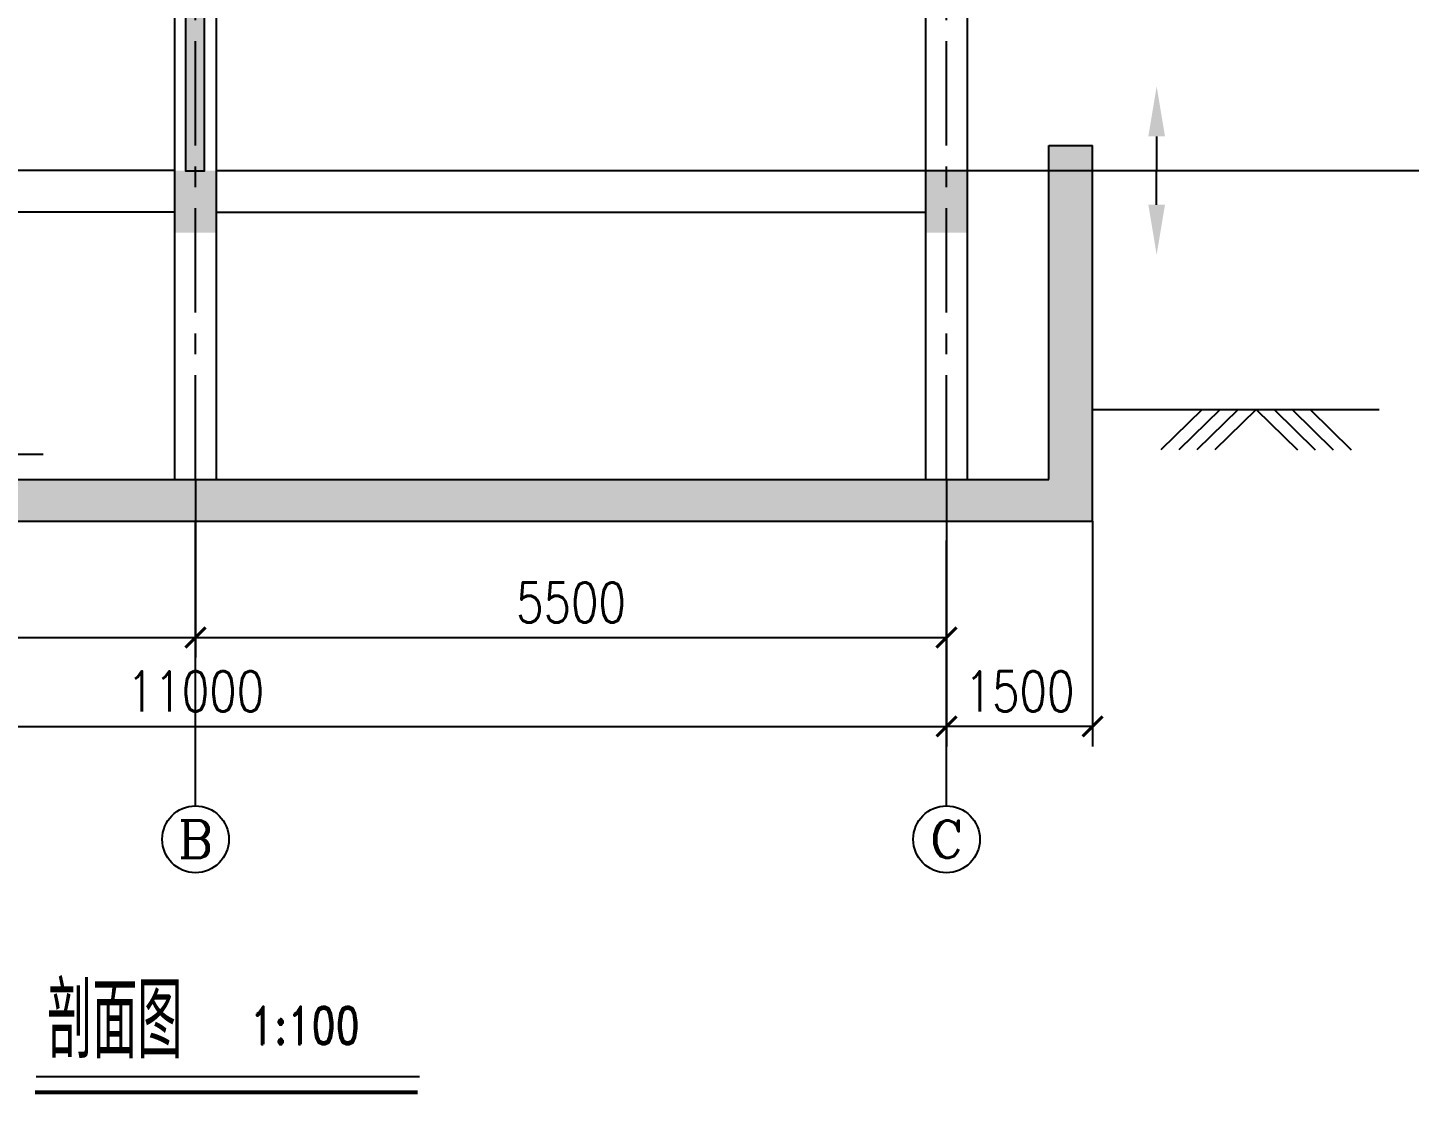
# Model space of a CAD drawing. Extents: x 1427168 to 1936200, y 1176778 to 1377202.
# Drawn here: x 1637118 to 1653677, y 1337890 to 1350668 of the extents above; entities that cross this region are included whole.
import ezdxf
from ezdxf.enums import TextEntityAlignment as Align

# ---------------------------------------------------------------- set-up
doc = ezdxf.new("R2010")
doc.units = 0
doc.header["$LTSCALE"] = 1000
doc.header["$MEASUREMENT"] = 0
doc.linetypes.add('CENTER', pattern=[2, 1.25, -0.25, 0.25, -0.25])
doc.linetypes.add('DOTE', pattern=[2.42, 2, -0.2, 0.02, -0.2])
doc.layers.get('0').update_dxf_attribs({"linetype": 'CONTINUOUS'})
doc.layers.get('DEFPOINTS').update_dxf_attribs({"linetype": 'CONTINUOUS'})
for name, color, linetype in [('01粗实线层', 7, 'CONTINUOUS'), ('5剖面线层', 2, 'CONTINUOUS'), ('AXIS', 3, 'CONTINUOUS'), ('AXIS_TEXT', 7, 'CONTINUOUS'), ('DOTE', 1, 'DOTE'), ('PUB_DIM', 3, 'CONTINUOUS'), ('PUB_TEXT', 7, 'CONTINUOUS')]:
    doc.layers.add(name, color=color, linetype=linetype)
doc.styles.add('_HZTXT', font='txt.shx', dxfattribs={"width": 0.75, "bigfont": 'HZTXT.shx'})
doc.styles.add('_ROMAND', font='ROMAND.shx', dxfattribs={"width": 0.75})
doc.styles.add('COMPLEX', font='COMPLEX')
doc.styles.add('TH_GBDIM', font='romans.shx', dxfattribs={"width": 0.8, "bigfont": 'gbcbig.shx'})
doc.dimstyles.new('TH_GBDIM', dxfattribs={"dimscale": 120, "dimtxt": 4, "dimasz": 2, "dimexe": 2, "dimexo": 0, "dimgap": 1.5, "dimtad": 1, "dimdec": 0, "dimzin": 0, "dimtxsty": 'TH_GBDIM', "dimblk": 'ARCHTICK', "dimcen": 2.5, "dimclrd": 130, "dimclre": 130, "dimclrt": 3, "dimazin": 3, "dimtfac": 0.714286, "dimtdec": 0, "dimtmove": 0, "dimatfit": 3, "dimtzin": 0})

# ---------------------------------------------------------------- blocks, each defined once
blk = doc.blocks.new('_ARCHTICK')
at = {"color": 0, "linetype": 'BYBLOCK', "const_width": 0.15}
blk.add_lwpolyline([(-0.5, -0.5), (0.5, 0.5)], dxfattribs=at)
blk = doc.blocks.new('*D384')
at = {"layer": 'AXIS', "color": 130, "linetype": 'BYBLOCK'}
for p, q in [((1630130, 1345256), (1630130, 1342058)), ((1648130, 1345256), (1648130, 1342058)), ((1630130, 1342298), (1648130, 1342298))]:
    blk.add_line(p, q, dxfattribs=at)
at = {"layer": 'DEFPOINTS', "color": 0, "linetype": 'BYBLOCK'}
for p in [(1630130, 1345256), (1648130, 1345256), (1648130, 1342298)]:
    blk.add_point(p, dxfattribs=at)
at = {"layer": 'AXIS', "color": 130, "linetype": 'BYBLOCK', "xscale": 240, "yscale": 240, "zscale": 240, "rotation": 180}
blk.add_blockref('_ARCHTICK', (1630130, 1342298), dxfattribs=at)
at = {"layer": 'AXIS', "color": 130, "linetype": 'BYBLOCK', "xscale": 240, "yscale": 240, "zscale": 240}
blk.add_blockref('_ARCHTICK', (1648130, 1342298), dxfattribs=at)
at = {"layer": 'AXIS', "color": 3, "linetype": 'BYBLOCK', "insert": (1639130, 1342718), "char_height": 480, "attachment_point": 5, "style": 'TH_GBDIM'}
blk.add_mtext('{11000}{}{}', dxfattribs=at)
blk = doc.blocks.new('*D401')
at = {"layer": '01粗实线层', "color": 130}
for p, q in [((1630130, 1345256), (1630130, 1343122)), ((1639130, 1345256), (1639130, 1343122)), ((1630130, 1343362), (1639130, 1343362))]:
    blk.add_line(p, q, dxfattribs=at)
at = {"layer": 'DEFPOINTS', "color": 0}
for p in [(1630130, 1345256), (1639130, 1345256), (1639130, 1343362)]:
    blk.add_point(p, dxfattribs=at)
at = {"layer": '01粗实线层', "color": 130, "xscale": 240, "yscale": 240, "zscale": 240, "rotation": 180}
blk.add_blockref('_ARCHTICK', (1630130, 1343362), dxfattribs=at)
at = {"layer": '01粗实线层', "color": 130, "xscale": 240, "yscale": 240, "zscale": 240}
blk.add_blockref('_ARCHTICK', (1639130, 1343362), dxfattribs=at)
at = {"layer": '01粗实线层', "color": 3, "insert": (1634630, 1343782), "char_height": 480, "attachment_point": 5, "style": 'TH_GBDIM'}
blk.add_mtext('{5500}{}{}', dxfattribs=at)
blk = doc.blocks.new('*D402')
at = {"layer": '01粗实线层', "color": 130}
for p, q in [((1639130, 1345256), (1639130, 1343122)), ((1648130, 1345256), (1648130, 1343122)), ((1639130, 1343362), (1648130, 1343362))]:
    blk.add_line(p, q, dxfattribs=at)
at = {"layer": 'DEFPOINTS', "color": 0}
for p in [(1639130, 1345256), (1648130, 1345256), (1648130, 1343362)]:
    blk.add_point(p, dxfattribs=at)
at = {"layer": '01粗实线层', "color": 130, "xscale": 240, "yscale": 240, "zscale": 240, "rotation": 180}
blk.add_blockref('_ARCHTICK', (1639130, 1343362), dxfattribs=at)
at = {"layer": '01粗实线层', "color": 130, "xscale": 240, "yscale": 240, "zscale": 240}
blk.add_blockref('_ARCHTICK', (1648130, 1343362), dxfattribs=at)
at = {"layer": '01粗实线层', "color": 3, "insert": (1643630, 1343782), "char_height": 480, "attachment_point": 5, "style": 'TH_GBDIM'}
blk.add_mtext('{5500}{}{}', dxfattribs=at)
blk = doc.blocks.new('_AXISO')
blk.add_circle((0, 0), 0.5)
at = {"layer": 'AXIS_TEXT', "style": 'COMPLEX', "width": 1.041667}
blk.add_attdef('A', text='', height=0.56, dxfattribs=at).set_placement((-0.25, -0.28), (0.25, -0.28), align=Align.FIT)
blk = doc.blocks.new('*D413')
at = {"color": 130}
for p, q in [((1648130, 1344756), (1648130, 1342058)), ((1649880, 1344756), (1649880, 1342058)), ((1649880, 1342298), (1648130, 1342298))]:
    blk.add_line(p, q, dxfattribs=at)
at = {"layer": 'DEFPOINTS', "color": 0}
for p in [(1648130, 1344756), (1649880, 1344756), (1648130, 1342298)]:
    blk.add_point(p, dxfattribs=at)
at = {"color": 130, "xscale": 240, "yscale": 240, "zscale": 240, "rotation": 180}
blk.add_blockref('_ARCHTICK', (1648130, 1342298), dxfattribs=at)
at = {"color": 130, "xscale": 240, "yscale": 240, "zscale": 240}
blk.add_blockref('_ARCHTICK', (1649880, 1342298), dxfattribs=at)
at = {"color": 3, "insert": (1649005, 1342718), "char_height": 480, "attachment_point": 5, "style": 'TH_GBDIM'}
blk.add_mtext('{1500}{}{}', dxfattribs=at)

msp = doc.modelspace()

# ---------------------------------------------------------------- hatches: boundary and pattern name
at = {"layer": '5剖面线层'}
h = msp.add_hatch(color=7, dxfattribs=at)
h.paths.add_polyline_path([(1639233.3, 1353285.3), (1639130.3, 1353284), (1639130.3, 1348949.5), (1639233.3, 1348949.5)])
h.paths.add_polyline_path([(1639130.3, 1353284), (1639013.3, 1353282.4), (1639013.3, 1348949.5), (1639130.3, 1348949.5)])
h.paths.add_polyline_path([(1639003, 1354028), (1638880.3, 1354028), (1638880.3, 1353283.1), (1639003, 1353283.1)])
h.paths.add_polyline_path([(1639130.3, 1354028), (1639003, 1354028), (1639003, 1353283.1), (1639130.3, 1353283.1)])
h.paths.add_polyline_path([(1639380.3, 1354028), (1639130.3, 1354028), (1639130.3, 1353283.1), (1639380.3, 1353283.1)])
h = msp.add_hatch(dxfattribs=at)
h.set_pattern_fill('钢筋混凝土', color=256, scale=80, style=0)
h.set_pattern_definition([(45, (1366323.39, 1498846.88), (-141.42136, 141.42136), []), (50, (1366323.4, 1498846.9), (573.80815, -50.2017), [60, -660]), (355, (1366323.4, 1498846.9), (-111.0011, 601.7537), [48, -528]), (100.4514, (1366371.2, 1498842.7), (462.8075, 551.5516), [50.9922, -560.9137]), (46.1842, (1366323.4, 1499006.9), (853.7928, -132.4152), [90, -990]), (96.6356, (1366394.5, 1498995.85), (747.7302, 779.2943), [76.4882, -841.3704]), (351.1842, (1366323.4, 1499006.9), (747.7296, 779.295), [72, -792]), (21, (1366403.4, 1498966.9), (477.52564, -322.0951), [60, -660]), (326, (1366403.4, 1498966.9), (194.6523, 580.12), [48, -528]), (71.4514, (1366443.2, 1498940.04), (672.1781, 258.0244), [50.9922, -560.9137]), (37.5, (1366323.39, 1498846.88), (9.72788, 266.31508), [0, -521.6, 0, -536, 0, -530]), (7.5, (1366323.4, 1498846.88), (210.45563, 315.52937), [0, -305.6, 0, -509.6, 0, -202]), (327.5, (1366144.99, 1498846.88), (427.05795, -18.0439), [0, -200, 0, -624, 0, -828]), (317.5, (1366065, 1498846.9), (466.54894, 80.084), [0, -260, 0, -414.4, 0, -588])])
h.paths.add_polyline_path([(1649880.3, 1344755.7), (1649880.3, 1349255.7), (1649357.5, 1349255.7), (1649357.5, 1345255.7), (1628903.2, 1345255.7), (1628380.3, 1345255.7), (1628380.3, 1344755.7)])
h.paths.add_polyline_path([(1628903.2, 1349255.7), (1628380.3, 1349255.7), (1628380.3, 1345255.7), (1628903.2, 1345255.7)], flags=17)
h = msp.add_hatch(color=7, dxfattribs=at)
h.paths.add_polyline_path([(1639003, 1348955.7), (1638880.3, 1348955.7), (1638880.3, 1348210.8), (1639003, 1348210.8)])
h.paths.add_polyline_path([(1639130.3, 1348955.7), (1639003, 1348955.7), (1639003, 1348210.8), (1639130.3, 1348210.8)])
h.paths.add_polyline_path([(1639380.3, 1348955.7), (1639130.3, 1348955.7), (1639130.3, 1348210.8), (1639380.3, 1348210.8)])
h = msp.add_hatch(color=7, dxfattribs=at)
h.paths.add_polyline_path([(1648003, 1348955.7), (1647880.3, 1348955.7), (1647880.3, 1348210.8), (1648003, 1348210.8)])
h.paths.add_polyline_path([(1648130.3, 1348955.7), (1648003, 1348955.7), (1648003, 1348210.8), (1648130.3, 1348210.8)])
h.paths.add_polyline_path([(1648380.3, 1348955.7), (1648130.3, 1348955.7), (1648130.3, 1348210.8), (1648380.3, 1348210.8)])

# ---------------------------------------------------------------- linework, layer by layer
for p, q in [((1649357.5, 1349255.7), (1649880.3, 1349255.7)), ((1649880.3, 1346094.4), (1653313.7, 1346094.4)), ((1651193.3, 1346094.4), (1650699.1, 1345609.5)), ((1651408.9, 1346094.4), (1650914.6, 1345609.5)), ((1651624.4, 1346094.4), (1651130.2, 1345609.5)), ((1651840, 1346094.4), (1651345.8, 1345609.5)), ((1651840, 1346094.4), (1652334.2, 1345609.5)), ((1652055.6, 1346094.4), (1652549.8, 1345609.5)), ((1652271.2, 1346094.4), (1652765.4, 1345609.5)), ((1652486.7, 1346094.4), (1652980.9, 1345609.5))]:
    msp.add_line(p, q)
at = {"color": 4}
msp.add_line((1647484.1, 1348955.7), (1660924.4, 1348955.7), dxfattribs=at)
at = {"color": 3}
msp.add_line((1637219.3, 1338104.2), (1641814.4, 1338104.2), dxfattribs=at)
msp.add_lwpolyline([(1639013.3, 1353282.4), (1639233.3, 1353285.3), (1639233.3, 1348949.5), (1639013.3, 1348949.5)], close=True)
at = {"color": 1}
for points in [[(1650648.2, 1349364.2), (1650648.2, 1348955.7)], [(1650648.2, 1348547.2), (1650648.2, 1348955.7)]]:
    msp.add_lwpolyline(points, dxfattribs=at)
at = {"color": 0, "const_width": 50}
msp.add_lwpolyline([(1637207.6, 1337914.9), (1641792.1, 1337914.9)], dxfattribs=at)
at = {"color": 1}
for points in [[(1650548.2, 1349364.2), (1650648.2, 1349964.2), (1650748.2, 1349364.2)], [(1650548.2, 1348547.2), (1650648.2, 1347947.2), (1650748.2, 1348547.2)]]:
    msp.add_solid(points, dxfattribs=at)
at = {"layer": '01粗实线层', "color": 0}
for p, q in [((1638880.3, 1345255.7), (1638880.3, 1361355.7)), ((1639380.3, 1345255.7), (1639380.3, 1361355.7)), ((1647880.3, 1345255.7), (1647880.1, 1361355.7)), ((1648380.3, 1345255.7), (1648380.1, 1357450.2)), ((1649357.5, 1345255.7), (1649357.5, 1349255.7)), ((1649880.3, 1344755.7), (1649880.3, 1349255.7)), ((1638880.3, 1348955.7), (1630380.3, 1348955.7)), ((1639380.3, 1348955.7), (1647880.3, 1348955.7)), ((1638880.3, 1348455.7), (1630380.3, 1348455.7)), ((1639380.3, 1348455.7), (1647880.3, 1348455.7)), ((1628903.2, 1345255.7), (1649357.5, 1345255.7)), ((1628380.3, 1344755.7), (1649880.3, 1344755.7))]:
    msp.add_line(p, q, dxfattribs=at)
at = {"layer": 'AXIS', "color": 3, "linetype": 'BYBLOCK'}
for p, q in [((1639130.3, 1341345.2), (1639130.3, 1344755.7)), ((1648130.3, 1341345.2), (1648130.3, 1344523.2))]:
    msp.add_line(p, q, dxfattribs=at)
at = {"layer": 'DOTE', "linetype": 'CENTER'}
for p, q in [((1639130.3, 1345255.7), (1639130.3, 1366789.5)), ((1648130.3, 1345255.7), (1648130.3, 1357827.2))]:
    msp.add_line(p, q, dxfattribs=at)
at = {"layer": 'PUB_DIM'}
msp.add_line((1637304.8, 1345555.7), (1631778, 1345555.7), dxfattribs=at)

# ---------------------------------------------------------------- block references
at = {"layer": 'AXIS', "color": 1}
ref = msp.add_blockref('_AXISO', (1639130.3, 1340945.2), dxfattribs=dict(at, xscale=800, yscale=800, zscale=800))
ref.add_attrib('A', 'B', dxfattribs={"layer": 'AXIS_TEXT', "height": 448, "style": 'COMPLEX'}).set_placement((1639130.3, 1340721.2), align=Align.CENTER)
ref = msp.add_blockref('_AXISO', (1648130.3, 1340945.2), dxfattribs=dict(at, xscale=800, yscale=800, zscale=800))
ref.add_attrib('A', 'C', dxfattribs={"layer": 'AXIS_TEXT', "height": 448, "style": 'COMPLEX'}).set_placement((1648130.3, 1340721.2), align=Align.CENTER)

# ---------------------------------------------------------------- texts
at = {"style": '_HZTXT', "width": 0.6}
msp.add_text('剖面图', height=900, dxfattribs=at).set_placement((1637352.8, 1338322.4))
at = {"layer": 'PUB_TEXT', "style": '_ROMAND', "width": 0.75}
msp.add_text('1:100', height=450, dxfattribs=at).set_placement((1639782.1, 1338489.4))

# ---------------------------------------------------------------- dimensions: what is measured, and where the dimension line sits
dim = msp.add_linear_dim(base=(1648130.3, 1342297.9), p1=(1649880.3, 1344755.7), p2=(1648130.3, 1344755.7), angle=180, text='{1500}{}{}', dimstyle='TH_GBDIM', override={"dimgap": 1.5, "dimtad": 1, "dimjust": 0, "dimdec": 0, "dimlfac": 1, "dimse1": 0, "dimse2": 0, "dimsd1": 0, "dimsd2": 0})
dim.commit()
dim.dimension.update_dxf_attribs({"geometry": '*D413', "text_midpoint": (1649005.3, 1342717.9)})
at = {"layer": '01粗实线层', "color": 0}
for base, p1, p2, picture, middle in [((1639130.3, 1343361.7), (1630130.3, 1345255.7), (1639130.3, 1345255.7), '*D401', (1634630.3, 1343781.7)), ((1648130.3, 1343361.7), (1639130.3, 1345255.7), (1648130.3, 1345255.7), '*D402', (1643630.3, 1343781.7))]:
    dim = msp.add_linear_dim(base=base, p1=p1, p2=p2, text='{5500}{}{}', dimstyle='TH_GBDIM', override={"dimgap": 1.5, "dimtad": 1, "dimjust": 0, "dimdec": 0, "dimlfac": 1, "dimse1": 0, "dimse2": 0, "dimsd1": 0, "dimsd2": 0}, dxfattribs=at)
    dim.commit()
    dim.dimension.update_dxf_attribs({"geometry": picture, "text_midpoint": middle})
at = {"layer": 'AXIS', "color": 3, "linetype": 'BYBLOCK'}
dim = msp.add_linear_dim(base=(1648130.3, 1342297.9), p1=(1630130.3, 1345255.7), p2=(1648130.3, 1345255.7), text='{11000}{}{}', dimstyle='TH_GBDIM', override={"dimgap": 1.5, "dimtad": 1, "dimjust": 0, "dimdec": 0, "dimlfac": 1, "dimse1": 0, "dimse2": 0, "dimsd1": 0, "dimsd2": 0}, dxfattribs=at)
dim.commit()
dim.dimension.update_dxf_attribs({"geometry": '*D384', "text_midpoint": (1639130.3, 1342717.9)})

doc.saveas('drawing.dxf')
